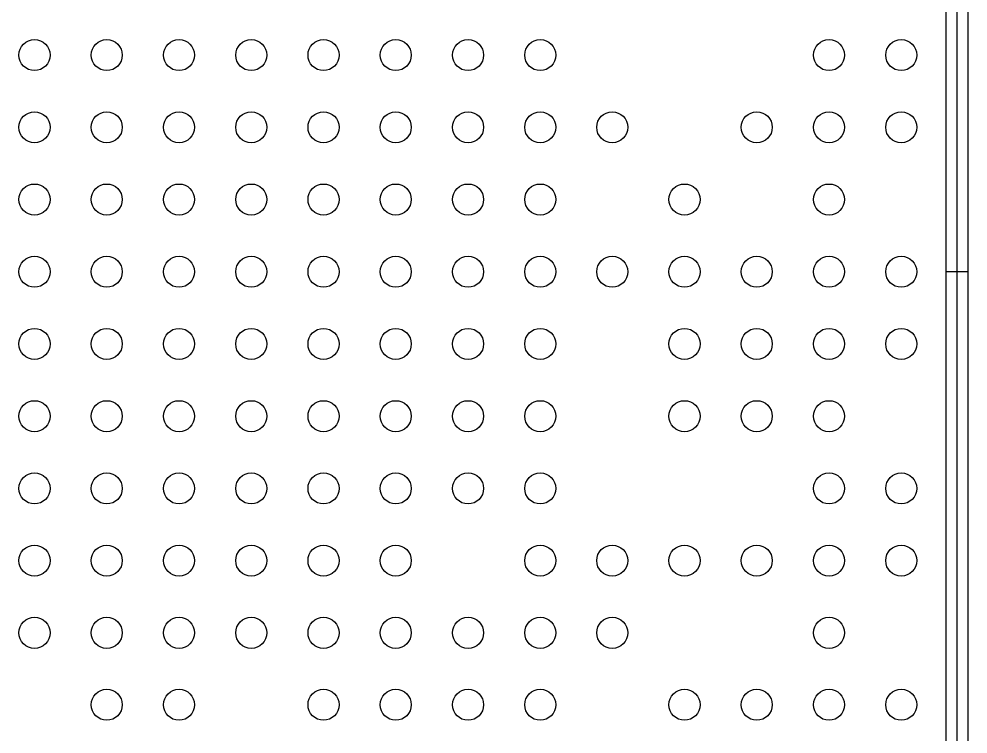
# Model space of a CAD drawing. Header units: millimetres. Extents: x -2.4 to 42.3, y -2.6 to 40.2.
# Drawn here: x 19.39 to 27.93, y 21.32 to 27.76 of the extents above; entities that cross this region are included whole.
import ezdxf

# ---------------------------------------------------------------- set-up
doc = ezdxf.new("R2010")
doc.units = ezdxf.units.MM
doc.header["$MEASUREMENT"] = 0
doc.layers.add('BOT', color=3, linetype='Continuous')
doc.layers.add('SILK-BOT', color=6, linetype='Continuous')

msp = doc.modelspace()

# ---------------------------------------------------------------- linework, layer by layer
at = {"layer": 'BOT'}
for centre in [(19.5255, 27.4347), (20.1758, 27.4347), (20.826, 27.4347), (21.4762, 27.4347), (22.1265, 27.4347), (22.7767, 27.4347), (23.427, 27.4347), (24.0772, 27.4347), (26.6756, 27.4347), (27.3259, 27.4347), (19.5255, 26.7845), (20.1758, 26.7845), (20.826, 26.7845), (21.4762, 26.7845), (22.1265, 26.7845), (22.7767, 26.7845), (23.427, 26.7845), (24.0772, 26.7845), (24.7249, 26.7845), (26.0254, 26.7845), (26.6756, 26.7845), (27.3259, 26.7845), (19.5255, 26.1342), (20.1758, 26.1342), (20.826, 26.1342), (21.4762, 26.1342), (22.1265, 26.1342), (22.7767, 26.1342), (23.427, 26.1342), (24.0772, 26.1342), (25.3751, 26.1342), (26.6756, 26.1342), (19.5255, 25.484), (20.1758, 25.484), (20.826, 25.484), (21.4762, 25.484), (22.1265, 25.484), (22.7767, 25.484), (23.427, 25.484), (24.0772, 25.484), (24.7249, 25.484), (25.3751, 25.484), (26.0254, 25.484), (26.6756, 25.484), (27.3259, 25.484), (19.5255, 24.8338), (20.1758, 24.8338), (20.826, 24.8338), (21.4762, 24.8338), (22.1265, 24.8338), (22.7767, 24.8338), (23.427, 24.8338), (24.0772, 24.8338), (25.3751, 24.8338), (26.0254, 24.8338), (26.6756, 24.8338), (27.3259, 24.8338), (19.5255, 24.1835), (20.1758, 24.1835), (20.826, 24.1835), (21.4762, 24.1835), (22.1265, 24.1835), (22.7767, 24.1835), (23.427, 24.1835), (24.0772, 24.1835), (25.3751, 24.1835), (26.0254, 24.1835), (26.6756, 24.1835), (19.5255, 23.5333), (20.1758, 23.5333), (20.826, 23.5333), (21.4762, 23.5333), (22.1265, 23.5333), (22.7767, 23.5333), (23.427, 23.5333), (24.0772, 23.5333), (26.6756, 23.5333), (27.3259, 23.5333), (19.5255, 22.883), (20.1758, 22.883), (20.826, 22.883), (21.4762, 22.883), (22.1265, 22.883), (22.7767, 22.883), (24.0772, 22.883), (24.7249, 22.883), (25.3751, 22.883), (26.0254, 22.883), (26.6756, 22.883), (27.3259, 22.883), (19.5255, 22.2328), (20.1758, 22.2328), (20.826, 22.2328), (21.4762, 22.2328), (22.1265, 22.2328), (22.7767, 22.2328), (23.427, 22.2328), (24.0772, 22.2328), (24.7249, 22.2328), (26.6756, 22.2328), (20.1758, 21.5851), (20.826, 21.5851), (22.1265, 21.5851), (22.7767, 21.5851), (23.427, 21.5851), (24.0772, 21.5851), (25.3751, 21.5851), (26.0254, 21.5851), (26.6756, 21.5851), (27.3259, 21.5851)]:
    msp.add_circle(centre, 0.1397, dxfattribs=at)
at = {"layer": 'SILK-BOT'}
for p, q in [((27.7259, 32.4842), (27.7259, 18.4838)), ((27.8262, 32.4842), (27.8262, 18.4838)), ((27.9266, 18.4838), (27.9266, 32.4842)), ((27.9266, 25.484), (27.7259, 25.484))]:
    msp.add_line(p, q, dxfattribs=at)

doc.saveas('drawing.dxf')
